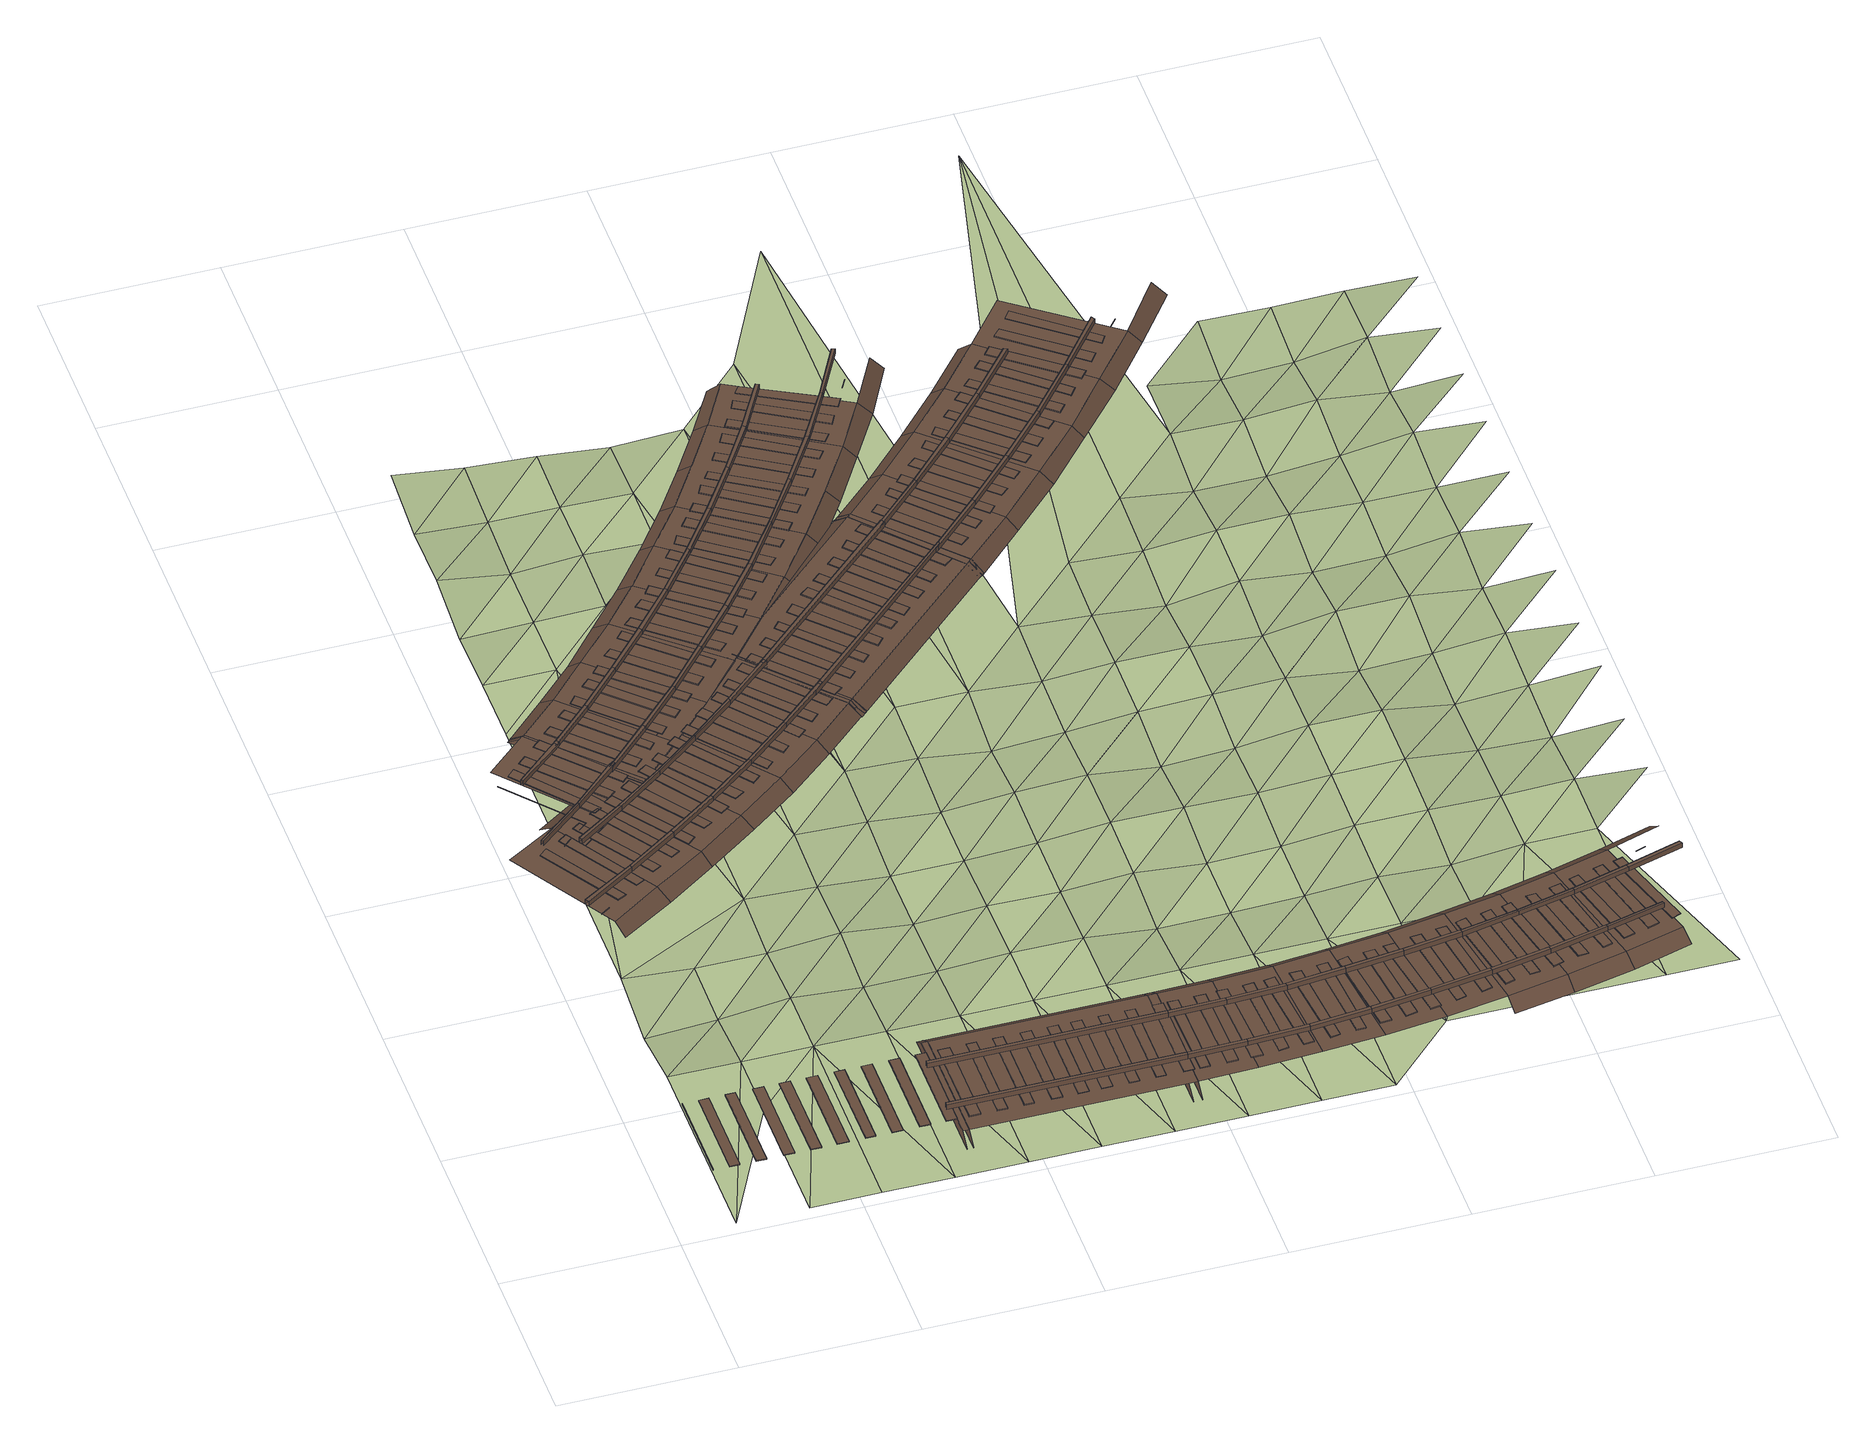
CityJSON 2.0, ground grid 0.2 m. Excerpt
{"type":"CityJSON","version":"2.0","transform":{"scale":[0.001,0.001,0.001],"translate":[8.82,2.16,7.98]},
"CityObjects":{
"railway1":{"type":"Railway","attributes":{"function":"1855"},"geometry":[{"type":"MultiSurface","lod":"3","boundaries":[[[0,1,2,3]],[[4,5,6,7]],[[8,4,7,9]],[[6,10,9,7]],[[5,11,10,6]],[[12,13,14,15]],[[11,8,9,10]],[[16,12,15,17]],[[14,18,17,15]],[[13,19,18,14]],[[20,21,22,23]],[[19,16,17,18]],[[24,20,23,25]],[[22,26,25,23]],[[21,27,26,22]],[[28,29,30,31]],[[27,24,25,26]],[[32,28,31,33]],[[30,34,33,31]],[[29,35,34,30]],[[36,37,38,39]],[[35,32,33,34]],[[40,36,39,41]],[[38,42,41,39]],[[37,43,42,38]],[[44,45,46,47]],[[43,40,41,42]],[[48,44,47,49]],[[46,50,49,47]],[[45,51,50,46]],[[52,53,54,55]],[[51,48,49,50]],[[56,52,55,57]],[[54,58,57,55]],[[53,59,58,54]],[[60,61,62,63]],[[59,56,57,58]],[[64,60,63,65]],[[62,66,65,63]],[[61,67,66,62]],[[68,69,70,71]],[[67,64,65,66]],[[72,68,71,73]],[[70,74,73,71]],[[75,76,77,78]],[[69,79,74,70]],[[80,81,82,83]],[[84,85,86,87]],[[79,72,73,74]],[[88,80,83,89]],[[82,90,89,83]],[[81,91,90,82]],[[92,93,94,95]],[[91,88,89,90]],[[96,92,95,97]],[[94,98,97,95]],[[93,99,98,94]],[[100,101,102,103]],[[99,96,97,98]],[[104,100,103,105]],[[102,106,105,103]],[[101,107,106,102]],[[108,109,110,111]],[[107,104,105,106]],[[112,108,111,113]],[[110,114,113,111]],[[115,116,117,118]],[[109,119,114,110]],[[120,118,117,121]],[[121,122,123,120]],[[124,125,126,127]],[[119,112,113,114]],[[76,75,128,129]],[[130,124,127,131]],[[132,133,134,135]],[[136,135,134,137]],[[137,138,139,136]],[[126,140,131,127]],[[125,141,140,126]],[[142,143,144,145]],[[146,77,76,129]],[[141,130,131,140]],[[147,142,145,148]],[[144,149,148,145]],[[143,150,149,144]],[[151,152,153,154]],[[150,147,148,149]],[[155,151,154,156]],[[153,157,156,154]],[[152,158,157,153]],[[159,160,161,162]],[[158,155,156,157]],[[163,159,162,164]],[[161,165,164,162]],[[160,166,165,161]],[[167,168,169,170]],[[166,163,164,165]],[[171,172,173,174]],[[172,175,176,173]],[[175,177,178,176]],[[179,180,181,182]],[[183,167,170,184]],[[185,186,179,182]],[[169,187,184,170]],[[188,189,190,191]],[[128,129,146,192]],[[168,193,187,169]],[[133,134,194,195]],[[134,137,196,194]],[[137,138,197,196]],[[198,188,191,199]],[[193,183,184,187]],[[199,191,190,200]],[[186,201,180,179]],[[189,202,200,190]],[[203,204,172,171]],[[204,205,175,172]],[[205,206,177,175]],[[207,208,209,210]],[[202,198,199,200]],[[211,212,186,185]],[[213,207,210,214]],[[215,216,134,133]],[[216,217,137,134]],[[217,218,138,137]],[[214,210,209,219]],[[208,220,219,209]],[[212,221,201,186]],[[222,223,224,225]],[[220,213,214,219]],[[226,222,225,227]],[[227,225,224,228]],[[223,229,228,224]],[[229,226,227,228]],[[230,231,232,233]],[[234,235,204,203]],[[235,236,205,204]],[[236,237,206,205]],[[238,230,233,239]],[[239,233,232,240]],[[241,242,212,211]],[[231,243,240,232]],[[244,245,216,215]],[[245,246,217,216]],[[246,247,218,217]],[[243,238,239,240]],[[248,249,250,251]],[[252,248,251,253]],[[242,254,221,212]],[[253,251,250,255]],[[249,256,255,250]],[[256,252,253,255]],[[257,258,259,260]],[[261,257,260,262]],[[262,260,259,263]],[[258,264,263,259]],[[265,266,235,234]],[[266,267,236,235]],[[267,268,237,236]],[[264,261,262,263]],[[269,270,242,241]],[[271,272,273,274]],[[275,276,245,244]],[[276,277,246,245]],[[277,278,247,246]],[[279,271,274,280]],[[280,274,273,281]],[[270,282,254,242]],[[272,283,281,273]],[[283,279,280,281]],[[284,285,286,287]],[[288,284,287,289]],[[289,287,286,290]],[[285,291,290,286]],[[291,288,289,290]],[[292,293,266,265]],[[294,295,296,297]],[[293,298,267,266]],[[298,299,268,267]],[[300,294,297,301]],[[302,303,270,269]],[[301,297,296,304]],[[305,306,276,275]],[[306,307,277,276]],[[307,308,278,277]],[[295,309,304,296]],[[309,300,301,304]],[[303,310,282,270]],[[311,312,313,314]],[[315,311,314,316]],[[316,314,313,317]],[[312,318,317,313]],[[318,315,316,317]],[[319,320,321,322]],[[323,319,322,324]],[[324,322,321,325]],[[326,327,293,292]],[[327,328,298,293]],[[328,329,299,298]],[[320,330,325,321]],[[330,323,324,325]],[[331,332,303,302]],[[333,334,306,305]],[[334,335,307,306]],[[335,336,308,307]],[[332,337,310,303]],[[338,339,340,341]],[[342,338,341,343]],[[343,341,340,344]],[[339,345,344,340]],[[345,342,343,344]],[[346,347,348,349]],[[347,350,351,348]],[[349,348,351,352]],[[353,346,349,352]],[[350,353,352,351]],[[354,355,331,356]],[[357,358,327,326]],[[358,359,328,327]],[[359,360,329,328]],[[355,361,332,331]],[[362,363,364,365]],[[363,366,367,364]],[[368,369,336,335]],[[370,368,335,334]],[[371,370,334,333]],[[365,364,367,372]],[[361,373,337,332]],[[374,362,365,372]],[[366,374,372,367]],[[375,376,377,378]],[[376,379,380,377]],[[378,377,380,381]],[[382,375,378,381]],[[379,382,381,380]],[[383,384,385,386]],[[384,387,388,385]],[[386,385,388,389]],[[390,391,355,354]],[[392,383,386,389]],[[393,394,358,357]],[[394,395,359,358]],[[395,396,360,359]],[[391,397,361,355]],[[387,392,389,388]],[[398,399,369,368]],[[400,398,368,370]],[[401,400,370,371]],[[397,402,373,361]],[[403,404,405,406]],[[404,407,408,405]],[[406,405,408,409]],[[410,403,406,409]],[[407,410,409,408]],[[411,412,413,414]],[[412,415,416,413]],[[414,413,416,417]],[[418,411,414,417]],[[415,418,417,416]],[[419,420,391,390]],[[421,422,396,395]],[[423,421,395,394]],[[424,423,394,393]],[[420,425,397,391]],[[426,427,399,398]],[[428,426,398,400]],[[429,428,400,401]],[[425,430,402,397]],[[431,432,433,434]],[[432,435,436,433]],[[434,433,436,437]],[[438,431,434,437]],[[435,438,437,436]],[[439,440,441,442]],[[443,439,442,444]],[[442,441,445,444]],[[440,446,445,441]],[[446,443,444,445]],[[447,448,449,450]],[[451,452,427,426]],[[453,451,426,428]],[[454,455,430,425]],[[456,453,428,429]]]}]},
"terrain1":{"type":"TINRelief","geometry":[{"type":"CompositeSurface","lod":"3","boundaries":[[[457,458,459]],[[457,459,460]],[[461,462,458]],[[457,461,458]],[[463,464,462]],[[465,460,466]],[[465,466,467]],[[463,462,461]],[[465,457,460]],[[468,461,457]],[[469,464,463]],[[470,465,467]],[[457,465,468]],[[471,463,461]],[[472,473,464]],[[468,471,461]],[[469,472,464]],[[474,465,470]],[[469,463,471]],[[475,468,465]],[[472,476,473]],[[477,474,470]],[[474,475,465]],[[478,471,468]],[[479,480,476]],[[478,468,475]],[[481,469,471]],[[479,476,472]],[[482,483,480]],[[484,474,477]],[[478,481,471]],[[479,482,480]],[[485,475,474]],[[486,487,483]],[[488,469,481]],[[489,472,469]],[[490,484,477]],[[485,474,484]],[[486,483,482]],[[491,478,475]],[[492,493,487]],[[488,489,469]],[[489,479,472]],[[485,491,475]],[[492,487,486]],[[494,481,478]],[[495,482,479]],[[496,484,490]],[[494,478,491]],[[497,488,481]],[[495,479,489]],[[498,485,484]],[[499,486,482]],[[494,497,481]],[[500,496,490]],[[498,484,496]],[[495,499,482]],[[501,491,485]],[[502,492,486]],[[503,488,497]],[[504,489,488]],[[498,501,485]],[[502,486,499]],[[505,494,491]],[[503,504,488]],[[504,495,489]],[[506,496,500]],[[505,491,501]],[[507,497,494]],[[508,498,496]],[[509,499,495]],[[507,494,505]],[[510,503,497]],[[511,506,500]],[[506,508,496]],[[509,495,504]],[[512,502,499]],[[513,501,498]],[[503,509,504]],[[507,510,497]],[[509,512,499]],[[513,498,508]],[[514,505,501]],[[515,503,510]],[[516,506,511]],[[513,514,501]],[[517,507,505]],[[518,509,503]],[[519,508,506]],[[515,518,503]],[[517,505,514]],[[520,510,507]],[[521,516,511]],[[519,506,516]],[[518,512,509]],[[522,513,508]],[[520,507,517]],[[523,515,510]],[[519,522,508]],[[524,514,513]],[[520,523,510]],[[525,516,521]],[[524,513,522]],[[526,517,514]],[[527,519,516]],[[524,526,514]],[[528,520,517]],[[529,525,521]],[[527,516,525]],[[530,518,515]],[[523,530,515]],[[531,522,519]],[[528,517,526]],[[532,523,520]],[[531,519,527]],[[533,524,522]],[[532,520,528]],[[531,533,522]],[[534,525,529]],[[535,526,524]],[[536,527,525]],[[532,537,523]],[[535,524,533]],[[538,528,526]],[[534,536,525]],[[539,531,527]],[[540,534,529]],[[535,538,526]],[[541,532,528]],[[542,530,523]],[[539,527,536]],[[537,542,523]],[[543,533,531]],[[541,528,538]],[[544,537,532]],[[543,531,539]],[[545,535,533]],[[540,546,534]],[[547,536,534]],[[544,532,541]],[[543,545,533]],[[548,538,535]],[[547,534,546]],[[549,539,536]],[[544,550,537]],[[548,535,545]],[[551,541,538]],[[547,549,536]],[[552,546,540]],[[553,543,539]],[[548,551,538]],[[554,552,540]],[[555,544,541]],[[553,539,549]],[[556,545,543]],[[557,547,546]],[[555,541,551]],[[558,550,544]],[[553,556,543]],[[559,548,545]],[[557,546,552]],[[560,549,547]],[[558,544,555]],[[559,545,556]],[[561,551,548]],[[560,547,557]],[[562,537,550]],[[563,553,549]],[[558,564,550]],[[565,552,554]],[[561,548,559]],[[566,555,551]],[[560,563,549]],[[567,556,553]],[[565,557,552]],[[561,566,551]],[[568,558,555]],[[567,553,563]],[[569,565,554]],[[570,559,556]],[[571,560,557]],[[568,555,566]],[[572,564,558]],[[562,550,564]],[[567,570,556]],[[573,561,559]],[[571,557,565]],[[574,563,560]],[[572,558,568]],[[573,559,570]],[[575,566,561]],[[574,560,571]],[[576,567,563]],[[572,577,564]],[[575,561,573]],[[578,568,566]],[[579,565,569]],[[574,576,563]],[[580,570,567]],[[581,571,565]],[[577,562,564]],[[575,578,566]],[[582,572,568]],[[580,567,576]],[[583,573,570]],[[584,579,569]],[[579,581,565]],[[585,574,571]],[[582,568,578]],[[586,577,572]],[[580,583,570]],[[587,575,573]],[[585,571,581]],[[588,576,574]],[[586,572,582]],[[589,590,577]],[[587,573,583]],[[591,578,575]],[[588,574,585]],[[592,580,576]],[[586,589,577]],[[593,581,579]],[[591,575,587]],[[594,582,578]],[[588,592,576]],[[595,583,580]],[[596,590,589]],[[597,585,581]],[[591,594,578]],[[598,586,582]],[[595,580,592]],[[599,587,583]],[[600,588,585]],[[598,582,594]],[[601,589,586]],[[595,599,583]],[[602,591,587]],[[603,592,588]],[[601,586,598]],[[604,596,589]],[[602,587,599]],[[605,594,591]],[[606,595,592]],[[601,604,589]],[[605,591,602]],[[607,598,594]],[[608,599,595]],[[605,607,594]],[[609,601,598]],[[610,602,599]],[[609,598,607]],[[611,604,601]],[[612,605,602]],[[611,601,609]],[[613,607,605]],[[614,609,607]],[[615,611,609]]]}]},
"railway2":{"type":"Railway","attributes":{"function":"1855"},"geometry":[{"type":"MultiSurface","lod":"3","boundaries":[[[616,617,618,619]],[[620,621,622,623]],[[624,625,623,622]],[[626,627,628,629]],[[630,631,625,624]],[[632,633,634,635]],[[633,636,637,634]],[[636,638,639,637]],[[621,630,624,622]],[[640,641,642,643]],[[644,645,646,647]],[[648,649,650,651]],[[649,652,653,650]],[[627,654,655,628]],[[641,656,657,642]],[[652,658,659,653]],[[660,661,662,663]],[[664,643,642,657]],[[665,640,643,664]],[[666,667,668,669]],[[670,671,672,673]],[[674,660,663,675]],[[656,665,664,657]],[[676,677,678,679]],[[680,629,681,682]],[[667,683,684,668]],[[685,686,687,688]],[[689,690,679,678]],[[691,669,668,684]],[[692,693,690,689]],[[694,695,696,697]],[[698,699,700,701]],[[702,694,697,703]],[[695,704,705,696]],[[704,702,703,705]],[[706,666,669,691]],[[701,707,708,709,698]],[[710,711,712,713]],[[714,715,716,700,699]],[[686,717,718,687]],[[719,720,721,722]],[[629,628,723,681]],[[677,692,689,678]],[[683,706,691,684]],[[724,673,725,720]],[[726,688,687,718]],[[727,728,729,730]],[[711,731,732,712]],[[733,685,688,726]],[[635,634,734,735]],[[634,637,736,734]],[[637,639,737,736]],[[738,713,712,732]],[[651,650,739,740]],[[650,653,741,739]],[[653,659,742,741]],[[743,710,713,738]],[[744,745,746,747]],[[701,700,716,707]],[[628,655,748,723]],[[728,749,750,729]],[[751,752,753,754]],[[717,733,726,718]],[[755,756,757,758]],[[731,743,738,732]],[[759,730,729,750]],[[754,753,760,761]],[[745,762,763,746]],[[764,727,730,759]],[[720,725,765,721]],[[765,766,722,721]],[[682,681,767,768]],[[673,672,769,725]],[[770,747,746,763]],[[771,744,747,770]],[[772,773,774,775]],[[776,772,775,777]],[[778,779,780,781]],[[756,782,783,757]],[[784,776,777,785]],[[740,739,786,787]],[[739,741,788,786]],[[741,742,789,788]],[[697,696,790,791]],[[703,697,791,792]],[[696,705,793,790]],[[757,783,794,758]],[[749,764,759,750]],[[705,703,792,793]],[[795,796,797,798]],[[762,771,770,763]],[[799,755,758,794]],[[779,800,801,780]],[[802,751,754,761]],[[681,723,803,767]],[[804,781,780,801]],[[805,778,781,804]],[[725,769,766,765]],[[796,806,807,797]],[[735,734,808,809]],[[734,736,810,808]],[[736,737,811,810]],[[812,813,814,815]],[[816,817,818,819]],[[820,821,822,823]],[[782,799,794,783]],[[824,820,823,825]],[[797,807,826,798]],[[827,824,825,828]],[[800,805,804,801]],[[829,795,798,826]],[[830,831,752,751]],[[813,832,833,814]],[[723,748,834,803]],[[835,815,814,833]],[[817,836,837,818]],[[838,839,840,841]],[[768,767,842,843]],[[844,812,815,835]],[[845,802,761,760]],[[846,847,848,849]],[[818,837,850,819]],[[806,829,826,807]],[[851,852,773,772]],[[853,851,772,776]],[[852,854,784,773]],[[855,816,819,850]],[[854,853,776,784]],[[832,844,835,833]],[[839,856,857,840]],[[791,790,858,859]],[[790,793,860,858]],[[792,791,859,861]],[[793,792,861,860]],[[862,841,840,857]],[[863,864,865,866]],[[847,867,868,848]],[[869,838,841,862]],[[870,830,751,802]],[[871,872,873,874]],[[767,803,875,842]],[[848,868,876,849]],[[836,855,850,837]],[[877,846,849,876]],[[856,869,862,857]],[[809,808,878,879]],[[872,880,881,873]],[[882,883,821,820]],[[808,810,884,878]],[[810,811,885,884]],[[886,887,831,830]],[[883,888,827,821]],[[889,882,820,824]],[[888,889,824,827]],[[890,874,873,881]],[[864,891,892,865]],[[893,894,895,896]],[[897,898,899,900]],[[865,892,901,866]],[[902,871,874,890]],[[867,877,876,868]],[[903,863,866,901]],[[803,834,904,875]],[[843,842,905,906]],[[894,907,908,895]],[[909,870,802,845]],[[910,911,852,851]],[[912,910,851,853]],[[911,913,854,852]],[[880,902,890,881]],[[913,912,853,854]],[[914,896,895,908]],[[898,915,916,899]],[[917,918,919,920]],[[921,893,896,914]],[[922,923,924,925]],[[899,916,926,900]],[[859,858,927,928]],[[861,859,928,929]],[[858,860,930,927]],[[860,861,929,930]],[[891,903,901,892]],[[931,897,900,926]],[[932,886,830,870]],[[907,921,914,908]],[[923,933,934,924]],[[842,875,935,905]],[[936,937,938,939]],[[940,925,924,934]],[[941,942,887,886]],[[918,943,944,919]],[[945,946,883,882]],[[946,947,888,883]],[[948,945,882,889]],[[947,948,889,888]],[[949,922,925,940]],[[919,944,950,920]],[[951,952,953,954]],[[879,878,955,956]],[[878,884,957,955]],[[915,931,926,916]],[[884,885,958,957]],[[959,917,920,950]],[[937,960,961,938]],[[933,949,940,934]],[[962,963,964,965]],[[952,966,967,953]],[[906,905,968,969]],[[970,971,911,910]],[[972,970,910,912]],[[971,973,913,911]],[[973,972,912,913]],[[938,961,974,939]],[[875,904,975,935]],[[976,977,978,979]],[[980,954,953,967]],[[981,932,870,909]],[[982,936,939,974]],[[983,951,954,980]],[[943,959,950,944]],[[984,985,986,987]],[[929,928,988,989]],[[927,930,990,991]],[[992,941,886,932]],[[977,993,994,978]],[[963,995,996,964]],[[966,983,980,967]],[[997,979,978,994]],[[964,996,998,965]],[[969,968,999,1000]],[[928,927,991,1001,1002,988]],[[1003,1004,1005,1006]],[[930,929,989,1007,1008,990]],[[1009,1010,942,941]],[[1011,976,979,997]],[[960,982,974,961]],[[905,935,1012,968]],[[1013,962,965,998]],[[1014,1015,946,945]],[[1016,1014,945,948]],[[1015,1017,947,946]],[[1017,1016,948,947]],[[1018,1019,1020,1021]],[[985,1022,1023,986]],[[1024,1025,1026,1027]],[[956,955,1028,1029]],[[955,957,1030,1028]],[[1004,1031,1032,1005]],[[957,958,1033,1030]],[[986,1023,1034,987]],[[993,1011,997,994]],[[991,990,1008,1001]],[[1035,1006,1005,1032]],[[1036,984,987,1034]],[[1037,1038,971,970]],[[1039,1037,970,972]],[[1038,1040,973,971]],[[995,1013,998,996]],[[1040,1039,972,973]],[[1041,1003,1006,1035]],[[1042,1043,1044,1045]],[[1025,1046,1047,1026]],[[1048,992,932,981]],[[968,1012,1049,999]],[[1050,1051,1052,1053]],[[935,975,1054,1012]],[[1049,1055,1000,999]],[[1019,1056,1057,1020]],[[1058,1027,1026,1047]],[[1059,1060,1061,1062]],[[1020,1057,1063,1021]],[[1064,1024,1027,1058]],[[1031,1041,1035,1032]],[[1065,1009,941,992]],[[1066,1018,1021,1063]],[[1029,1028,1067,1068]],[[1022,1036,1034,1023]],[[1028,1030,1069,1067]],[[1030,1033,1070,1069]],[[1071,1072,1010,1009]],[[1073,1074,1075,1076]],[[1060,1077,1078,1061]],[[1051,1079,1080,1052]],[[1046,1064,1058,1047]],[[1081,1082,1015,1014]],[[1083,1062,1061,1078]],[[1084,1081,1014,1016]],[[1082,1085,1017,1015]],[[1085,1084,1016,1017]],[[1052,1080,1086,1053]],[[1087,1088,1089,1090]],[[1091,1059,1062,1083]],[[1012,1054,1055,1049]],[[1092,1050,1053,1086]],[[1056,1066,1063,1057]],[[1093,1094,1095,1096]],[[1097,1098,1038,1037]],[[1099,1097,1037,1039]],[[1098,1100,1040,1038]],[[1100,1099,1039,1040]],[[1074,1101,1102,1075]],[[1088,1103,1104,1089]],[[1075,1102,1105,1076]],[[1077,1091,1083,1078]],[[1106,1090,1089,1104]],[[1107,1073,1076,1105]],[[1108,1065,992,1048]],[[1109,1110,1111,1112]],[[1113,1087,1090,1106]],[[1114,1115,1116,1117]],[[1079,1092,1086,1080]],[[1118,1071,1009,1065]],[[1119,1120,1072,1071]],[[1094,1121,1122,1095]],[[1123,1124,1044,1043]],[[1095,1122,1125,1096]],[[1110,1126,1127,1111]],[[1103,1113,1106,1104]],[[1128,1093,1096,1125]],[[1129,1112,1111,1127]],[[1130,1131,1082,1081]],[[1101,1107,1105,1102]],[[1132,1133,1134,1135]],[[1136,1137,1138,1139]],[[1131,1140,1085,1082]],[[1141,1130,1081,1084]],[[1140,1141,1084,1085]],[[1142,1109,1112,1129]],[[1115,1143,1144,1116]],[[1145,1146,1147,1148]],[[1146,1149,1150,1147]],[[1151,1152,1150,1149]],[[1116,1144,1153,1117]],[[1154,1155,1098,1097]],[[1156,1154,1097,1099]],[[1155,1157,1100,1098]],[[1157,1156,1099,1100]],[[1158,1114,1117,1153]],[[1159,1160,1161,1162]],[[1137,1163,1164,1138]],[[1126,1142,1129,1127]],[[1165,1166,1167,1168]],[[1121,1128,1125,1122]],[[1169,1139,1138,1164]],[[1043,1042,1170,1123]],[[1171,1118,1065,1108]],[[1133,1172,1173,1134]],[[1174,1136,1139,1169]],[[1175,1176,1120,1119]],[[1134,1173,1177,1135]],[[1178,1179,1180,1181]],[[1179,1182,1183,1180]],[[1184,1185,1183,1182]],[[1186,1132,1135,1177]],[[1187,1188,1189,1190]],[[1166,1191,1192,1167]],[[1143,1158,1153,1144]],[[1193,1168,1167,1192]],[[1163,1174,1169,1164]],[[1160,1194,1195,1161]],[[1196,1197,1198,1199]],[[1200,1165,1168,1193]],[[1201,1202,1131,1130]],[[1161,1195,1203,1162]],[[1202,1204,1140,1131]],[[1205,1201,1130,1141]],[[1204,1205,1141,1140]],[[1206,1159,1162,1203]],[[1207,1175,1119,1071,1118,1208]],[[1045,1209,1170,1042]],[[1210,1211,1155,1154]],[[1212,1213,1214,1215]],[[1216,1210,1154,1156]],[[1211,1217,1157,1155]],[[1217,1216,1156,1157]],[[1172,1186,1177,1173]],[[1197,1218,1219,1198]],[[1191,1200,1193,1192]],[[1188,1220,1221,1189]],[[1222,1199,1198,1219]],[[1189,1221,1223,1190]],[[1224,1225,1226,1227]],[[1228,1196,1199,1222]],[[1229,1230,1231,1232]],[[1233,1187,1190,1223]],[[1234,1235,1176,1175]],[[1236,1208,1118,1171]],[[1194,1206,1203,1195]],[[1213,1237,1238,1214]],[[1225,1239,1240,1226]],[[1218,1228,1222,1219]],[[1214,1238,1241,1215]],[[1242,1227,1226,1240]],[[1243,1244,1245,1246]],[[1247,1248,1249,1250]],[[1251,1252,1253,1254]],[[1255,1212,1215,1241]],[[1256,1224,1227,1242]],[[1257,1258,1202,1201]],[[1258,1259,1204,1202]],[[1260,1257,1201,1205]],[[1259,1260,1205,1204]],[[1261,1262,1211,1210]],[[1220,1233,1223,1221]],[[1230,1263,1264,1231]],[[1265,1261,1210,1216]],[[1262,1266,1217,1211]],[[1266,1265,1216,1217]],[[1231,1264,1267,1232]],[[1268,1269,1270,1271]],[[1252,1272,1273,1253]],[[1274,1229,1232,1267]],[[1239,1256,1242,1240]],[[1275,1254,1253,1273]],[[1276,1251,1254,1275]],[[1246,1245,1277,1278]],[[1279,1280,1281,1282]],[[1237,1255,1241,1238]],[[1248,1283,1284,1249]],[[1285,1286,1244,1243]],[[1287,1243,1246,1278]],[[1288,1234,1175,1207]],[[1249,1284,1289,1250]],[[1290,1207,1208,1236]],[[1170,1123,1124,1209]],[[1291,1247,1250,1289]],[[1292,1293,1294,1270,1269]],[[1295,1296,1268,1271,1297]],[[1298,1299,1300,1301]],[[1302,1298,1301,1303]],[[1304,1302,1303,1305]],[[1272,1276,1275,1273]],[[1280,1306,1307,1281]],[[1308,1309,1310,1311]],[[1263,1274,1267,1264]],[[1296,1292,1269,1268]],[[1311,1310,1312,1313]],[[1281,1307,1314,1282]],[[1315,1316,1258,1257]],[[1317,1318,1319,1320]],[[1321,1315,1257,1260]],[[1316,1322,1259,1258]],[[1322,1321,1260,1259]],[[1323,1324,1313,1312]],[[1325,1279,1282,1314]],[[1326,1287,1278,1277]],[[1327,1285,1243,1287]],[[1283,1291,1289,1284]],[[1318,1328,1329,1319]],[[1330,1331,1332,1333]],[[1306,1325,1314,1307]],[[1319,1329,1334,1320]],[[1335,1336,1299,1298]],[[1337,1335,1298,1302]],[[1338,1337,1302,1304]],[[1339,1317,1320,1334]],[[1340,1288,1207,1290]],[[1309,1323,1312,1310]],[[1341,1342,1286,1285]],[[1331,1343,1344,1332]],[[1345,1346,1347,1348]],[[1332,1344,1349,1333]],[[1350,1327,1287,1326]],[[1351,1352,1316,1315]],[[1328,1339,1334,1329]],[[1353,1351,1315,1321]],[[1352,1354,1322,1316]],[[1354,1353,1321,1322]],[[1355,1330,1333,1349]],[[1356,1357,1358,1359]],[[1360,1361,1293,1292]],[[1362,1360,1292,1296]],[[1363,1362,1296,1295]],[[1346,1364,1365,1347]],[[1366,1367,1368,1369]],[[1347,1365,1370,1348]],[[1343,1355,1349,1344]],[[1371,1341,1285,1327]],[[1372,1345,1348,1370]],[[1373,1374,1288,1340]],[[1375,1376,1377,1378]],[[1367,1379,1380,1368]],[[1381,1382,1336,1335]],[[1383,1381,1335,1337]],[[1384,1383,1337,1338]],[[1368,1380,1385,1369]],[[1364,1372,1370,1365]],[[1386,1387,1342,1341]],[[1388,1366,1369,1385]],[[1376,1389,1390,1377]],[[1391,1371,1327,1350]],[[1392,1393,1394,1395]],[[1377,1390,1396,1378]],[[1379,1388,1385,1380]],[[1397,1398,1361,1360]],[[1399,1375,1378,1396]],[[1400,1397,1360,1362]],[[1401,1400,1362,1363]],[[1393,1402,1403,1394]],[[1404,1405,1406,1407]],[[1408,1386,1341,1371]],[[1394,1403,1409,1395]],[[1389,1399,1396,1390]],[[1410,1392,1395,1409]],[[1411,1412,1382,1381]],[[1413,1411,1381,1383]],[[1414,1415,1416,1417]],[[1418,1413,1383,1384]],[[1419,1420,1387,1386]],[[1405,1421,1422,1406]],[[1406,1422,1423,1407]],[[1402,1410,1409,1403]],[[1424,1404,1407,1423]],[[1425,1408,1371,1391]],[[1415,1426,1427,1416]],[[1428,1429,1430,1431]],[[1432,1433,1398,1397]],[[1434,1432,1397,1400]],[[1435,1434,1400,1401]],[[1416,1427,1436,1417]],[[1437,1414,1417,1436]],[[1421,1424,1423,1422]],[[1438,1439,1440,1441]],[[1442,1419,1386,1408]],[[1429,1443,1444,1430]],[[1430,1444,1445,1431]],[[1446,1428,1431,1445]],[[1426,1437,1436,1427]],[[1447,1448,1412,1411]],[[1449,1447,1411,1413]],[[1450,1449,1413,1418]],[[1439,1451,1452,1440]],[[1440,1452,1453,1441]],[[1454,1438,1441,1453]],[[1443,1446,1445,1444]],[[1455,1442,1408,1425]],[[1456,1457,1458,1459]],[[1459,1458,1460,1461]],[[1462,1463,1461,1460]],[[1451,1454,1453,1452]],[[1464,1465,1419,1442]],[[1466,1467,1468,1469]],[[1469,1468,1470,1471]],[[1472,1473,1448,1447]],[[1474,1472,1447,1449]],[[1475,1474,1449,1450]],[[1457,1462,1460,1458]],[[1467,1476,1470,1468]],[[1477,1464,1442,1455]],[[1478,1479,1480,1481]],[[1482,1483,1464,1477]]]}]}
},
"vertices":[
[58,73,32],[58,181,32],[58,181,33],[58,73,33],[76,73,32],[87,73,32],[87,73,33],[76,73,33],[76,181,32],[76,181,33],[87,181,33],[87,181,32],[105,73,32],[116,73,32],[116,73,33],[105,73,33],[105,181,32],[105,181,33],[116,181,33],[116,181,32],[135,73,32],[147,73,32],[147,73,33],[135,73,33],[135,181,32],[135,181,33],[147,181,33],[147,181,32],[164,73,32],[176,73,32],[176,73,33],[164,73,33],[164,181,32],[164,181,33],[176,181,33],[176,181,32],[193,73,32],[206,73,32],[206,73,33],[193,73,33],[193,181,32],[193,181,33],[206,181,33],[206,181,32],[224,73,32],[235,73,32],[235,73,33],[224,73,33],[224,181,32],[224,181,33],[235,181,33],[235,181,32],[253,73,32],[265,73,32],[265,73,33],[253,73,33],[253,181,32],[253,181,33],[265,181,33],[265,181,32],[283,73,32],[295,73,32],[295,73,33],[283,73,33],[283,181,32],[283,181,33],[295,181,33],[295,181,32],[312,73,32],[324,73,32],[324,73,33],[312,73,33],[312,181,32],[312,181,33],[324,181,33],[324,54,32],[324,198,32],[324,214,20],[324,38,20],[324,181,32],[337,73,32],[350,73,32],[350,73,33],[337,73,33],[331,54,32],[331,198,32],[331,214,20],[331,38,20],[337,181,32],[337,181,33],[350,181,33],[350,181,32],[368,73,32],[379,73,32],[379,73,33],[368,73,33],[368,181,32],[368,181,33],[379,181,33],[379,181,32],[397,73,32],[408,73,32],[408,73,33],[397,73,33],[397,181,32],[397,181,33],[408,181,33],[408,181,32],[427,73,32],[439,73,32],[439,73,33],[427,73,33],[427,181,32],[427,181,33],[439,181,33],[318,90,33],[581,90,33],[581,90,39],[318,90,39],[439,181,32],[318,94,39],[581,94,39],[581,94,33],[318,94,33],[456,73,32],[468,73,32],[468,73,33],[456,73,33],[581,54,32],[581,198,32],[456,181,32],[456,181,33],[318,158,33],[581,158,33],[581,158,39],[318,158,39],[318,162,39],[581,162,39],[581,162,33],[318,162,33],[468,181,33],[468,181,32],[482,73,32],[494,73,32],[494,73,33],[482,73,33],[581,214,20],[482,181,32],[482,181,33],[494,181,33],[494,181,32],[512,73,32],[523,73,32],[523,73,33],[512,73,33],[512,181,32],[512,181,33],[523,181,33],[523,181,32],[541,73,32],[552,73,32],[552,73,33],[541,73,33],[541,181,32],[541,181,33],[552,181,33],[552,181,32],[571,73,32],[583,73,32],[583,73,33],[571,73,33],[578,90,33],[578,90,39],[573,90,39],[573,90,33],[578,94,39],[573,94,39],[578,94,33],[573,94,33],[571,198,32],[571,214,20],[571,38,20],[571,54,32],[571,181,32],[571,181,33],[578,54,32],[576,198,32],[583,181,33],[589,73,32],[600,73,32],[600,73,33],[589,73,33],[581,38,20],[583,181,32],[573,158,39],[573,158,33],[573,162,39],[573,162,33],[587,181,32],[587,181,33],[599,181,33],[576,214,20],[599,181,32],[647,91,33],[647,91,39],[647,95,39],[647,95,33],[619,73,32],[631,73,32],[631,73,33],[619,73,33],[648,56,32],[642,199,32],[616,181,32],[616,181,33],[645,159,33],[645,159,39],[645,163,39],[645,163,33],[629,181,33],[629,181,32],[642,215,20],[645,73,32],[658,73,32],[658,73,33],[645,73,33],[641,182,32],[641,182,33],[653,182,33],[653,182,32],[676,74,32],[687,76,32],[687,76,33],[676,74,33],[716,94,33],[716,94,39],[716,98,39],[716,98,33],[670,182,32],[670,182,33],[682,183,33],[719,60,32],[709,202,32],[682,183,32],[712,162,33],[712,162,39],[711,166,39],[711,166,33],[703,76,32],[715,77,32],[715,77,33],[703,76,33],[693,183,32],[693,183,33],[708,218,20],[706,185,33],[706,185,32],[733,78,32],[744,80,32],[744,80,33],[733,78,33],[722,186,32],[722,186,33],[735,186,33],[735,186,32],[785,101,33],[785,101,39],[785,105,39],[785,105,33],[789,65,32],[773,209,32],[762,81,32],[773,81,32],[773,81,33],[762,81,33],[778,169,33],[778,169,39],[778,173,39],[778,173,33],[753,189,32],[753,189,33],[765,190,33],[773,224,20],[765,190,32],[789,84,32],[802,85,32],[802,85,33],[789,84,33],[776,190,32],[776,190,33],[788,193,33],[788,193,32],[853,110,33],[853,110,39],[818,86,32],[831,89,32],[831,89,33],[818,86,33],[853,114,39],[853,114,33],[805,194,32],[805,194,33],[859,73,32],[839,216,32],[818,195,33],[844,177,33],[844,177,39],[844,181,39],[844,181,33],[818,195,32],[837,232,20],[846,89,32],[858,91,32],[858,91,33],[846,89,33],[828,197,32],[828,197,33],[841,198,33],[841,198,32],[876,94,32],[887,97,32],[887,97,33],[876,94,33],[859,202,32],[859,202,33],[871,203,33],[923,121,33],[923,121,39],[922,125,39],[922,125,33],[871,203,32],[929,85,32],[904,227,32],[911,187,33],[911,187,39],[910,191,39],[910,191,33],[901,243,20],[905,99,32],[917,102,32],[917,102,33],[905,99,33],[888,206,32],[888,206,33],[900,207,33],[900,207,32],[911,210,32],[932,103,32],[932,103,33],[911,210,33],[943,106,32],[943,106,33],[923,213,33],[923,213,32],[1001,82,20],[998,98,32],[932,69,20],[991,134,33],[991,134,39],[990,138,39],[990,138,33],[968,239,32],[940,215,32],[961,110,32],[961,110,33],[940,215,33],[972,111,32],[972,111,33],[975,203,39],[975,203,33],[977,201,39],[977,201,33],[952,218,33],[965,255,20],[952,218,32],[964,219,32],[988,114,32],[988,114,33],[964,219,33],[1000,118,32],[1000,118,33],[975,222,33],[975,222,32],[993,227,32],[1017,122,32],[1017,122,33],[993,227,33],[1029,123,32],[1029,123,33],[1004,228,33],[1071,98,20],[1067,114,32],[1004,228,32],[1058,150,33],[1058,150,39],[1057,153,39],[1057,153,33],[1032,254,32],[1041,218,39],[1041,218,33],[1042,215,39],[1042,215,33],[1028,270,20],[1020,232,32],[1046,127,32],[1046,127,33],[1020,232,33],[1057,130,32],[1057,130,33],[1033,235,33],[1033,235,32],[1044,239,32],[1071,134,32],[1071,134,33],[1044,239,33],[1084,138,32],[1084,138,33],[1055,242,33],[1055,242,32],[1140,118,20],[1135,133,32],[1124,170,39],[1124,170,33],[1125,167,39],[1125,167,33],[1096,271,32],[1105,236,39],[1105,236,33],[1107,232,39],[1107,232,33],[1091,287,20],[1073,247,32],[1100,142,32],[1100,142,33],[1073,247,33],[1113,146,32],[1113,146,33],[1084,250,33],[1084,250,32],[1096,252,32],[1128,149,32],[1128,149,33],[1096,252,33],[1107,255,32],[1107,255,33],[1139,153,33],[1139,153,32],[1135,264,32],[1124,260,32],[1124,260,33],[1135,264,33],[1169,255,39],[1169,255,33],[1171,251,39],[1158,291,32],[1153,306,20],[1171,251,33],
[140,239,20],[60,239,20],[60,0,20],[140,159,20],[140,319,10],[60,319,5],[140,400,13],[60,400,20],[219,239,20],[140,0,20],[219,0,20],[219,319,20],[219,480,20],[299,0,20],[219,400,13],[140,880,20],[60,800,20],[299,239,20],[299,319,13],[60,880,20],[379,0,20],[299,400,20],[140,960,18],[60,960,16],[299,480,16],[140,1040,17],[60,1040,30],[379,239,20],[379,319,14],[140,1119,22],[60,1119,27],[299,560,20],[219,960,20],[459,0,20],[379,400,10],[140,1199,30],[60,1199,41],[379,480,9],[219,1040,23],[459,239,20],[379,560,17],[459,319,18],[219,1119,22],[539,0,20],[459,400,15],[219,1199,25],[379,639,20],[299,1040,20],[459,480,9],[539,239,20],[459,560,9],[539,319,18],[299,1119,20],[459,639,17],[619,0,20],[299,1199,16],[539,400,13],[539,480,13],[459,719,20],[619,239,20],[539,560,15],[379,1199,20],[619,319,9],[539,639,5],[699,0,20],[619,400,18],[539,719,20],[619,480,20],[699,239,20],[619,560,18],[699,319,10],[619,639,10],[780,0,20],[459,1280,20],[699,400,10],[619,719,13],[699,480,20],[780,239,20],[699,560,8],[780,319,12],[619,800,20],[699,639,17],[780,400,12],[860,80,20],[699,719,18],[539,1440,20],[780,480,18],[699,800,15],[780,560,12],[860,239,20],[860,319,17],[780,639,20],[860,400,20],[699,880,20],[780,719,18],[940,239,20],[860,480,22],[940,80,20],[780,800,6],[860,560,23],[940,319,12],[780,880,15],[860,639,22],[940,400,20],[860,719,12],[780,1520,20],[940,480,23],[780,960,20],[1020,319,20],[860,800,20],[940,560,23],[860,880,22],[1100,80,20],[940,639,10],[1020,400,18],[860,960,8],[940,719,25],[1020,480,13],[940,800,10],[1020,560,9],[860,1040,20],[940,880,23],[1100,319,20],[1020,639,13],[1100,400,20],[940,960,8],[1020,719,25],[1180,80,20],[1100,480,10],[940,1040,18],[1020,800,12],[1100,560,14],[940,1119,7],[860,1119,20],[1020,880,18],[1100,639,20],[1180,400,15],[1020,960,15],[1100,719,14],[940,1199,20],[1180,480,14],[1020,1040,25],[1100,800,23],[1180,560,20],[1020,1119,10],[1100,880,18],[1180,639,13],[1020,1199,18],[1100,960,26],[1180,719,18],[1100,1040,14],[1180,800,14],[1100,1119,23],[1180,880,18],[1100,1199,20],[1180,960,20],[1180,1040,18],[1180,1119,15],[1180,1199,18],
[67,489,32],[77,496,32],[77,496,33],[67,489,33],[33,595,32],[90,505,32],[90,505,33],[33,595,33],[100,510,33],[42,603,33],[1,599,32],[77,474,32],[135,513,32],[58,633,32],[100,510,32],[42,603,32],[55,509,33],[55,509,39],[115,546,39],[115,546,33],[58,505,39],[116,542,39],[58,505,33],[116,542,33],[68,618,32],[58,611,32],[58,611,33],[68,618,33],[62,602,32],[71,610,32],[71,610,33],[62,602,33],[39,611,33],[39,611,39],[92,655,39],[92,655,33],[41,609,39],[94,653,39],[84,460,20],[145,498,20],[115,521,32],[115,521,33],[41,609,33],[94,653,33],[94,629,32],[23,711,32],[23,711,33],[94,629,33],[125,526,33],[125,526,32],[87,631,32],[78,625,32],[78,625,33],[87,631,33],[64,581,32],[74,568,20],[129,614,20],[118,626,32],[84,621,32],[84,621,33],[38,723,32],[107,641,32],[107,641,33],[38,723,33],[49,647,20],[112,670,32],[103,683,20],[138,536,32],[138,536,33],[64,747,32],[55,739,32],[55,739,33],[64,747,33],[116,647,33],[47,731,33],[148,542,33],[116,647,32],[47,731,32],[78,603,33],[78,603,39],[132,639,39],[132,639,33],[47,707,39],[49,705,39],[100,748,39],[97,752,39],[80,599,33],[135,637,33],[80,599,39],[135,637,39],[148,542,32],[100,755,39],[100,755,33],[47,707,33],[112,647,32],[102,642,32],[102,642,33],[112,647,33],[49,705,33],[103,752,33],[103,752,39],[128,659,32],[128,659,33],[61,790,20],[71,779,32],[74,780,32],[62,792,20],[195,552,32],[23,735,32],[171,673,32],[137,667,33],[86,767,32],[77,759,32],[77,759,33],[86,767,33],[163,552,32],[163,552,33],[137,667,32],[172,585,39],[172,585,33],[174,581,39],[174,581,33],[173,558,33],[142,703,39],[142,703,33],[145,699,39],[145,699,33],[173,558,32],[132,662,32],[122,655,32],[122,655,33],[132,662,33],[203,538,20],[150,679,32],[150,679,33],[119,824,32],[108,836,20],[58,787,20],[68,775,32],[103,784,32],[94,776,32],[94,776,33],[103,784,33],[158,687,33],[180,659,20],[169,671,32],[186,566,32],[186,566,33],[158,687,32],[174,677,32],[185,665,20],[164,709,32],[156,720,20],[180,662,20],[195,574,33],[195,574,32],[145,799,39],[145,799,33],[93,748,33],[93,748,39],[148,796,39],[96,746,39],[156,679,32],[145,671,32],[145,671,33],[156,679,33],[170,698,32],[170,698,33],[148,796,33],[96,746,33],[147,706,39],[147,706,33],[148,703,39],[148,703,33],[187,679,39],[187,679,33],[189,677,33],[189,677,39],[179,707,33],[125,804,32],[116,796,32],[116,796,33],[125,804,33],[179,707,32],[209,585,32],[209,585,33],[221,722,32],[251,593,32],[219,591,33],[219,591,32],[192,719,32],[192,719,33],[228,625,39],[228,625,33],[230,622,39],[230,622,33],[180,697,32],[170,690,32],[170,690,33],[180,697,33],[142,822,32],[134,812,32],[134,812,33],[142,822,33],[193,751,39],[193,751,33],[141,699,33],[141,699,39],[196,748,39],[144,697,39],[199,727,33],[196,748,33],[144,697,33],[199,727,32],[164,871,32],[153,881,20],[233,602,32],[233,602,33],[262,581,20],[243,609,33],[211,738,32],[211,738,33],[198,711,32],[189,703,32],[189,703,33],[198,711,33],[217,748,32],[206,760,20],[243,609,32],[233,711,20],[163,843,32],[154,834,32],[154,834,33],[163,843,33],[219,747,33],[190,847,39],[190,847,33],[193,844,39],[193,844,33],[219,747,32],[254,619,32],[254,619,33],[240,720,39],[240,720,33],[241,718,39],[241,718,33],[265,626,33],[179,860,32],[171,851,32],[171,851,33],[179,860,33],[232,759,32],[232,759,33],[265,626,32],[270,772,32],[222,730,32],[212,722,32],[212,722,33],[222,730,33],[308,637,32],[240,768,33],[240,768,32],[282,667,39],[282,667,33],[279,637,32],[279,637,33],[241,800,39],[241,800,33],[285,665,39],[285,665,33],[209,920,32],[196,931,20],[244,798,33],[244,798,39],[288,645,33],[251,779,32],[251,779,33],[240,744,32],[231,736,32],[231,736,33],[240,744,33],[199,881,32],[190,873,32],[190,873,33],[199,881,33],[259,788,33],[288,645,32],[259,788,32],[318,623,20],[267,791,32],[257,803,20],[299,654,32],[299,654,33],[282,762,20],[235,897,39],[235,897,33],[238,893,39],[238,893,33],[308,662,33],[270,800,32],[270,800,33],[219,904,32],[211,895,32],[211,895,33],[219,904,33],[308,662,32],[263,764,32],[253,756,32],[253,756,33],[263,764,33],[279,810,33],[291,764,39],[291,764,33],[292,760,33],[292,760,39],[279,810,32],[318,826,32],[323,673,32],[323,673,33],[362,682,32],[234,921,32],[225,913,32],[225,913,33],[234,921,33],[331,681,33],[251,969,32],[238,980,20],[291,823,32],[291,823,33],[286,852,39],[286,852,33],[289,849,33],[289,849,39],[331,681,32],[299,832,33],[285,783,32],[276,775,32],[276,775,33],[285,783,33],[334,711,39],[334,711,33],[337,709,39],[337,709,33],[299,832,32],[308,844,32],[308,844,33],[253,945,32],[244,936,32],[244,936,33],[253,945,33],[346,691,32],[346,691,33],[315,835,32],[305,847,20],[279,948,39],[279,948,33],[282,945,39],[282,945,33],[317,853,33],[372,670,20],[302,799,32],[294,791,32],[294,791,33],[302,799,33],[355,699,33],[330,815,20],[317,853,32],[355,699,32],[267,963,32],[260,953,32],[260,953,33],[267,963,33],[341,808,33],[343,806,33],[343,806,39],[341,808,39],[363,880,32],[366,710,32],[366,710,33],[328,865,32],[328,865,33],[375,719,33],[336,875,33],[318,836,32],[307,848,20],[344,812,39],[344,812,33],[324,819,32],[315,811,32],[315,811,33],[324,819,33],[347,808,33],[347,808,39],[291,1022,32],[279,1032,20],[375,719,32],[414,730,32],[336,875,32],[331,905,39],[331,905,33],[334,901,39],[334,901,33],[286,986,32],[279,977,32],[279,977,33],[286,986,33],[346,887,32],[346,887,33],[337,830,32],[328,822,32],[328,822,33],[337,830,33],[387,759,39],[387,759,33],[390,756,39],[388,730,32],[388,730,33],[390,756,33],[353,897,33],[397,738,33],[353,897,32],[320,1000,39],[320,1000,33],[323,998,39],[323,998,33],[397,738,32],[411,727,32],[312,832,32],[302,844,20],[422,715,20],[401,743,32],[401,743,33],[375,869,20],[417,732,32],[305,1010,32],[297,1000,32],[297,1000,33],[305,1010,33],[424,718,20],[429,722,20],[363,911,32],[363,911,33],[411,751,33],[359,849,32],[350,841,32],[350,841,33],[359,849,33],[371,920,33],[411,751,32],[406,935,32],[371,920,32],[390,762,39],[390,762,33],[392,759,39],[392,759,33],[330,1074,32],[317,1084,20],[318,1029,32],[312,1018,32],[312,1018,33],[318,1029,33],[424,763,32],[424,763,33],[382,933,32],[382,933,33],[374,959,39],[374,959,33],[432,771,33],[378,957,39],[378,957,33],[390,943,33],[379,869,32],[372,861,32],[372,861,33],[379,869,33],[432,771,32],[390,943,32],[336,1053,32],[328,1042,32],[328,1042,33],[336,1053,33],[359,1054,39],[359,1054,33],[363,1052,39],[363,1052,33],[398,956,32],[398,956,33],[445,783,32],[445,783,33],[406,965,33],[453,791,33],[406,965,32],[419,925,20],[401,891,32],[392,881,32],[392,881,33],[401,891,33],[453,791,32],[350,1072,32],[343,1062,32],[343,1062,33],[350,1072,33],[448,992,32],[366,1129,32],[353,1138,20],[416,980,32],[416,980,33],[501,1008,32],[491,1020,20],[423,989,33],[467,803,32],[467,803,33],[423,989,32],[475,812,33],[414,1014,39],[414,1014,33],[366,1097,32],[360,1086,32],[360,1086,33],[366,1097,33],[424,911,32],[414,903,32],[414,903,33],[424,911,33],[417,1013,33],[417,1013,39],[475,812,32],[432,1002,32],[432,1002,33],[333,802,33],[333,802,39],[526,982,39],[526,982,33],[336,799,39],[529,978,39],[336,799,33],[529,978,33],[439,1012,33],[397,1110,39],[397,1110,33],[400,1107,39],[400,1107,33],[439,1012,32],[379,1115,32],[373,1106,32],[373,1106,33],[379,1115,33],[488,824,32],[488,824,33],[442,928,32],[433,920,32],[433,920,33],[442,928,33],[497,832,33],[600,903,32],[461,982,20],[449,1026,32],[449,1026,33],[497,832,32],[401,1185,32],[388,1193,20],[456,1036,33],[379,752,33],[379,752,39],[573,932,39],[573,932,33],[382,748,39],[574,929,39],[382,748,33],[574,929,33],[456,1036,32],[395,1141,32],[389,1131,32],[389,1131,33],[395,1141,33],[507,840,32],[507,840,33],[516,849,33],[465,1049,32],[465,1049,33],[464,948,32],[455,940,32],[455,940,33],[464,948,33],[516,849,32],[453,1073,39],[453,1073,33],[471,1058,33],[456,1070,33],[456,1070,39],[471,1058,32],[525,1111,32],[487,1050,32],[610,891,20],[432,1166,39],[432,1166,33],[411,1167,32],[405,1155,32],[405,1155,33],[411,1167,33],[436,1163,39],[436,1163,33],[529,861,32],[529,861,33],[481,1074,32],[481,1074,33],[538,869,33],[487,1084,33],[485,969,32],[477,960,32],[477,960,33],[485,969,33],[538,869,32],[423,1187,32],[417,1177,32],[417,1177,33],[423,1187,33],[487,1084,32],[433,1242,32],[420,1248,20],[501,1042,20],[496,1099,32],[496,1099,33],[549,881,32],[549,881,33],[503,1109,33],[558,889,33],[499,1005,32],[488,1017,20],[485,1016,20],[497,1004,32],[437,1213,32],[432,1202,32],[432,1202,33],[437,1213,33],[507,989,32],[498,981,32],[498,981,33],[507,989,33],[503,1109,32],[558,889,32],[490,1131,39],[490,1131,33],[494,1129,33],[494,1129,39],[465,1224,39],[465,1224,33],[510,1123,32],[510,1123,33],[469,1222,39],[469,1222,33],[517,1133,33],[526,976,39],[523,978,39],[520,976,39],[523,973,39],[571,901,32],[571,901,33],[517,1133,32],[581,909,33],[581,909,32],[603,885,20],[593,897,32],[532,1013,32],[523,1004,32],[523,1004,33],[532,1013,33],[525,1147,32],[525,1147,33],[552,1057,32],[541,1068,20],[597,900,32],[560,1171,32],[531,1159,33],[538,1103,20],[531,1159,32],[578,1032,39],[578,1032,33],[520,976,33],[580,1029,33],[580,1029,39],[523,973,33],[570,929,39],[570,929,33],[565,925,33],[565,925,39],[571,925,39],[568,923,39],[571,925,33],[568,923,33],[597,927,32],[597,927,33],[443,1223,32],[539,1171,32],[539,1171,33],[443,1223,33],[545,1182,33],[449,1232,33],[607,935,33],[525,1191,39],[525,1191,33],[552,1033,32],[545,1025,32],[545,1025,33],[552,1033,33],[528,1189,39],[528,1189,33],[545,1182,32],[449,1232,32],[607,935,32],[608,888,20],[654,955,32],[619,947,32],[619,947,33],[570,1050,32],[562,1041,32],[562,1041,33],[570,1050,33],[628,956,33],[626,984,39],[626,984,33],[629,981,39],[629,981,33],[628,956,32],[574,1163,20],[603,1110,32],[592,1121,20],[640,965,32],[640,965,33],[591,1070,32],[581,1062,32],[581,1062,33],[591,1070,33],[648,974,33],[664,944,20],[557,1252,39],[557,1252,33],[561,1251,39],[561,1251,33],[648,974,32],[552,1198,32],[558,1209,32],[558,1209,33],[552,1198,33],[629,1086,39],[629,1086,33],[632,1082,39],[632,1082,33],[660,988,32],[660,988,33],[610,1093,32],[603,1084,32],[603,1084,33],[610,1093,33],[669,996,33],[709,1012,32],[669,996,32],[607,1227,20],[593,1234,32],[626,1110,32],[619,1101,32],[619,1101,33],[626,1110,33],[680,1009,32],[680,1009,33],[680,1040,39],[680,1040,33],[683,1037,39],[683,1037,33],[689,1017,33],[653,1166,32],[641,1175,20],[689,1017,32],[699,1029,32],[699,1029,33],[721,1001,20],[647,1131,32],[639,1123,32],[639,1123,33],[647,1131,33],[708,1038,33],[680,1142,39],[680,1142,33],[708,1038,32],[683,1139,39],[683,1139,33],[719,1050,32],[719,1050,33],[667,1154,32],[658,1145,32],[658,1145,33],[667,1154,33],[762,1070,32],[728,1060,33],[728,1060,32],[732,1097,39],[732,1097,33],[735,1094,39],[682,1171,32],[674,1163,32],[674,1163,33],[682,1171,33],[735,1094,33],[701,1223,32],[689,1232,20],[738,1073,32],[738,1073,33],[747,1082,33],[747,1082,32],[773,1061,20],[757,1093,32],[757,1093,33],[701,1195,32],[693,1186,32],[693,1186,33],[701,1195,33],[728,1199,39],[728,1199,33],[732,1197,39],[732,1197,33],[765,1103,33],[765,1103,32],[717,1213,32],[709,1203,32],[709,1203,33],[717,1213,33],[812,1131,32],[776,1115,32],[776,1115,33],[783,1125,33],[783,1125,32],[782,1157,39],[782,1157,33],[785,1155,39],[785,1155,33],[794,1137,32],[794,1137,33],[802,1147,33],[802,1147,32],[826,1122,20],[727,1227,32],[812,1159,32],[812,1159,33],[727,1227,33],[820,1170,33],[735,1236,33],[820,1170,32],[735,1236,32],[862,1194,32],[747,1280,32],[746,1250,32],[831,1183,32],[831,1183,33],[746,1250,33],[837,1193,33],[753,1260,33],[830,1219,39],[830,1219,33],[833,1215,39],[833,1215,33],[837,1193,32],[875,1185,20],[847,1205,32],[855,1215,32],[855,1215,33],[847,1205,33],[922,1248,20],[908,1259,32]
]}
